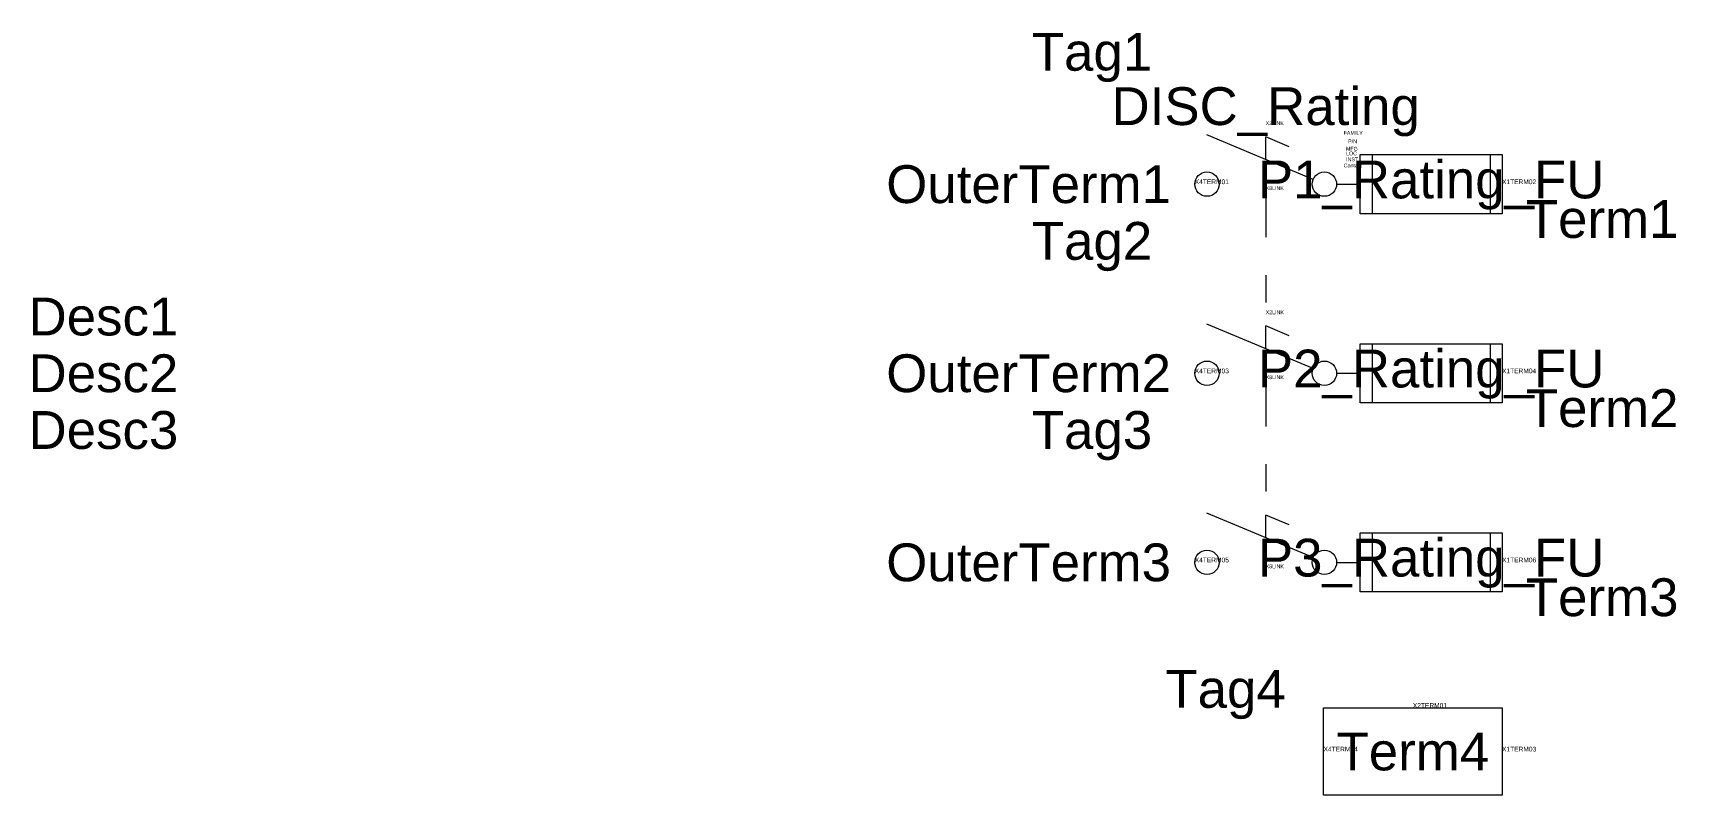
# Model space of a CAD drawing. Header units: inches. Extents: x -3.88 to 0.46, y -1.62 to 0.4.
import ezdxf
from ezdxf.enums import TextEntityAlignment as Align

# ---------------------------------------------------------------- set-up
doc = ezdxf.new("R2010")
doc.units = ezdxf.units.IN
doc.header["$MEASUREMENT"] = 0
doc.linetypes.add('HIDDEN2', pattern=[0.1875, 0.125, -0.0625])
doc.layers.add('BREAKER CONNECT', color=6, linetype='HIDDEN2')
doc.styles.add('INERCONNECT TABLES', font='arial.ttf', dxfattribs={"height": 0.1})
doc.styles.add('WD', font='arial.ttf', dxfattribs={"height": 1})

msp = doc.modelspace()

# ---------------------------------------------------------------- linework, layer by layer
for p, q in [((-0.4993, 0.0127), (-0.7809, 0.1301)), ((-0.625, 0.0651), (-0.625, 0.125)), ((-0.5625, 0.099), (-0.625, 0.125)), ((-0.375, -0.0781), (-0.375, 0.0781)), ((-0.375, 0.0781), (0, 0.0781)), ((-0.3438, 0.0781), (-0.3438, -0.0781)), ((-0.0312, 0.0781), (-0.0312, -0.0781)), ((0, 0.0781), (0, -0.0781)), ((-0.4375, 0), (-0.375, 0)), ((0, -0.0781), (-0.375, -0.0781)), ((-0.4993, -0.4873), (-0.7809, -0.3699)), ((-0.625, -0.4349), (-0.625, -0.375)), ((-0.5625, -0.401), (-0.625, -0.375)), ((-0.375, -0.5781), (-0.375, -0.4219)), ((-0.375, -0.4219), (0, -0.4219)), ((-0.3438, -0.4219), (-0.3438, -0.5781)), ((-0.0312, -0.4219), (-0.0312, -0.5781)), ((0, -0.4219), (0, -0.5781)), ((-0.4375, -0.5), (-0.375, -0.5)), ((0, -0.5781), (-0.375, -0.5781)), ((-0.4993, -0.9873), (-0.7809, -0.8699)), ((-0.625, -0.9349), (-0.625, -0.875)), ((-0.5625, -0.901), (-0.625, -0.875)), ((-0.375, -1.0781), (-0.375, -0.9219)), ((-0.375, -0.9219), (0, -0.9219)), ((-0.3438, -0.9219), (-0.3438, -1.0781)), ((-0.0312, -0.9219), (-0.0312, -1.0781)), ((0, -0.9219), (0, -1.0781)), ((-0.4375, -1), (-0.375, -1)), ((0, -1.0781), (-0.375, -1.0781))]:
    msp.add_line(p, q)
msp.add_lwpolyline([(-0.4719, -1.3845), (0, -1.3845), (0, -1.6155), (-0.4719, -1.6155)], close=True)
for centre in [(-0.7803, 0), (-0.4697, 0), (-0.7803, -0.5), (-0.4697, -0.5), (-0.7803, -1), (-0.4697, -1)]:
    msp.add_circle(centre, 0.0322)
at = {"layer": 'BREAKER CONNECT'}
for p, q in [((-0.625, -0.0156), (-0.625, -0.3125)), ((-0.625, -0.5156), (-0.625, -0.8125))]:
    msp.add_line(p, q, dxfattribs=at)

# ---------------------------------------------------------------- texts
at = {"style": 'INERCONNECT TABLES', "flags": 8}
for tag, text, p in [('Tag1', 'DISC', (-0.925, 0.35)), ('Tag2', '', (-0.925, -0.15)), ('Desc1', '', (-3.5, -0.35)), ('Desc2', '', (-3.5, -0.5)), ('Desc3', '', (-3.5, -0.65)), ('Tag3', '', (-0.925, -0.65))]:
    msp.add_attdef(tag, text=text, height=0.1, dxfattribs=at).set_placement(p, align=Align.MIDDLE_RIGHT)
msp.add_attdef('DISC_Rating', text='', height=0.1, dxfattribs=at).set_placement((-0.625, 0.1562), align=Align.CENTER)
at = {"style": 'WD', "flags": 9}
for tag, p, s, height in [('X2LINK', (-0.625, 0.1562), '', 0.01), ('FAMILY', (-0.4188, 0.1306), 'DISC', 0.01), ('Contact', (-0.4188, 0.0442), 'NO', 0.01), ('X4TERM01', (-0.8125, 0), '', 0.0125), ('X1TERM02', (0, 0), '', 0.0125), ('X8LINK', (-0.625, -0.0156), '', 0.01), ('X2LINK', (-0.625, -0.3438), '', 0.01), ('X4TERM03', (-0.8125, -0.5), '', 0.0125), ('X8LINK', (-0.625, -0.5156), '', 0.01), ('X1TERM04', (0, -0.5), '', 0.0125), ('X4TERM05', (-0.8125, -1), '', 0.0125), ('X1TERM06', (0, -1), '', 0.0125), ('X8LINK', (-0.625, -1.0156), '', 0.01), ('X2TERM01', (-0.2359, -1.3845), '', 0.0125), ('X4TERM04', (-0.4719, -1.5), '', 0.0125), ('X1TERM03', (0, -1.5), '', 0.0125)]:
    msp.add_attdef(tag, p, s, height=height, dxfattribs=at)
at = {"linetype": 'Continuous', "style": 'WD', "flags": 9}
for tag, p in [('MFG', (-0.3972, 0.0887)), ('P/N', (-0.3953, 0.1082)), ('LOC', (-0.398, 0.0762))]:
    msp.add_attdef(tag, text='', height=0.01, dxfattribs=at).set_placement(p, align=Align.CENTER)
at = {"linetype": 'Continuous', "style": 'INERCONNECT TABLES', "flags": 8}
for tag, p in [('OuterTerm1', (-0.8753, 0)), ('OuterTerm2', (-0.8753, -0.5)), ('OuterTerm3', (-0.8753, -1)), ('Tag4', (-0.5719, -1.3345))]:
    msp.add_attdef(tag, text='', height=0.1, dxfattribs=at).set_placement(p, align=Align.MIDDLE_RIGHT)
at = {"style": 'INERCONNECT TABLES', "flags": 8}
for tag, p in [('P1_Rating_FU', (-0.1875, 0)), ('P2_Rating_FU', (-0.1875, -0.5)), ('P3_Rating_FU', (-0.1875, -1))]:
    msp.add_attdef(tag, text='', height=0.1, dxfattribs=at).set_placement(p, align=Align.MIDDLE)
at = {"linetype": 'Continuous', "style": 'WD', "flags": 9}
msp.add_attdef('INST', (-0.4123, 0.0605), '', height=0.01, dxfattribs=at)
at = {"linetype": 'Continuous', "style": 'INERCONNECT TABLES', "flags": 8}
for tag, p in [('Term1', (0.0628, -0.0422)), ('Term2', (0.0628, -0.5422)), ('Term3', (0.0628, -1.0422))]:
    msp.add_attdef(tag, text='', height=0.1, dxfattribs=at).set_placement(p, align=Align.TOP_LEFT)
msp.add_attdef('Term4', text='', height=0.1, dxfattribs=at).set_placement((-0.2359, -1.5), align=Align.MIDDLE_CENTER)

doc.saveas('drawing.dxf')
